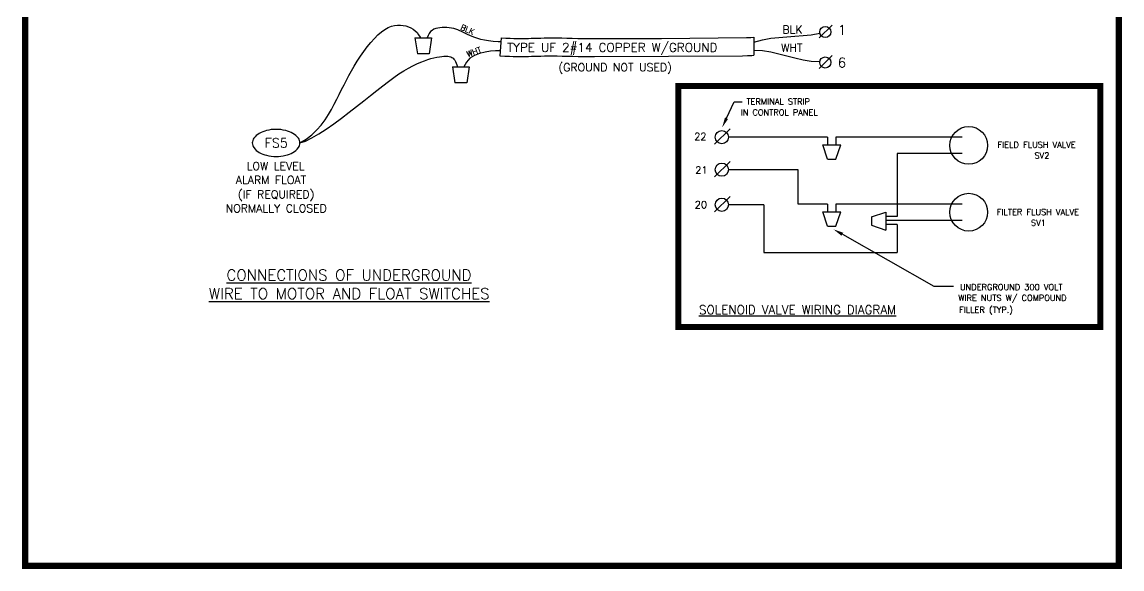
# Model space of a CAD drawing. Extents: x -283 to 170, y -177 to 25.
# Drawn here: x -150.29 to -133.51, y -21.42 to -13.07 of the extents above; entities that cross this region are included whole.
import ezdxf

# ---------------------------------------------------------------- set-up
doc = ezdxf.new("R2010")
doc.units = 0
doc.header["$LTSCALE"] = 0.125
doc.header["$MEASUREMENT"] = 0
doc.layers.get('0').update_dxf_attribs({"linetype": 'CONTINUOUS'})
doc.layers.add('ASHADE', color=7, linetype='CONTINUOUS')
doc.layers.add('TEXT', color=6, linetype='CONTINUOUS')
doc.styles.get("Standard").update_dxf_attribs({"font": 'simplex.shx', "height": 0.08})

msp = doc.modelspace()

# ---------------------------------------------------------------- linework, layer by layer
at = {"color": 7}
for p, q in [((-138.127, -13.315), (-137.932, -13.12)), ((-144.298, -13.314), (-144.26, -13.557)), ((-144.298, -13.314), (-144.043, -13.314)), ((-144.043, -13.314), (-144.081, -13.557)), ((-142.984, -13.313), (-143.004, -13.587)), ((-139.127, -13.304), (-139.127, -13.58)), ((-144.081, -13.557), (-144.26, -13.557)), ((-138.127, -13.781), (-137.932, -13.586)), ((-143.725, -13.758), (-143.687, -14.001)), ((-143.725, -13.758), (-143.471, -13.758)), ((-143.471, -13.758), (-143.508, -14.001)), ((-143.508, -14.001), (-143.687, -14.001)), ((-139.724, -14.939), (-139.489, -14.705)), ((-138, -14.83), (-139.513, -14.83)), ((-138, -14.83), (-138, -14.949)), ((-135.949, -14.83), (-137.875, -14.83)), ((-137.875, -14.83), (-137.875, -14.949)), ((-138.075, -14.949), (-137.799, -14.949)), ((-138, -15.168), (-138.075, -14.949)), ((-137.875, -15.168), (-137.799, -14.949)), ((-135.949, -15.08), (-136.936, -15.08)), ((-136.936, -15.08), (-136.936, -16.038)), ((-139.724, -15.436), (-139.489, -15.201)), ((-138, -15.168), (-137.875, -15.168)), ((-138.451, -15.326), (-139.513, -15.326)), ((-138.451, -15.85), (-138.451, -15.326)), ((-139.724, -15.97), (-139.489, -15.736)), ((-138.975, -15.861), (-139.513, -15.861)), ((-138.975, -15.861), (-138.975, -16.588)), ((-138, -15.85), (-138.451, -15.85)), ((-138, -15.85), (-138, -15.97)), ((-135.949, -15.85), (-137.875, -15.85)), ((-137.875, -15.85), (-137.875, -15.97)), ((-138, -16.189), (-138.075, -15.97)), ((-138.075, -15.97), (-137.799, -15.97)), ((-137.875, -16.189), (-137.799, -15.97)), ((-137.328, -16.047), (-137.109, -15.972)), ((-137.328, -16.047), (-137.328, -16.172)), ((-137.109, -15.972), (-137.109, -16.248)), ((-136.936, -16.038), (-137.109, -16.038)), ((-135.949, -16.101), (-137.109, -16.101)), ((-138, -16.189), (-137.875, -16.189)), ((-137.328, -16.172), (-137.109, -16.248)), ((-136.936, -16.163), (-137.109, -16.163)), ((-136.936, -16.163), (-136.936, -16.588)), ((-137.775, -16.312), (-136.378, -17.102)), ((-138.975, -16.588), (-136.936, -16.588))]:
    msp.add_line(p, q, dxfattribs=at)
at = {"const_width": 0.0962}
msp.add_lwpolyline([(-150.246, -21.371), (-150.246, 0.85), (-133.555, 0.85), (-133.555, -21.371)], close=True, dxfattribs=at)
at = {"color": 7}
for points in [[(-146.053, -14.918), (-145.956, -14.858), (-145.87, -14.792), (-145.795, -14.72), (-145.729, -14.645), (-145.67, -14.566), (-145.618, -14.486), (-145.572, -14.406), (-145.529, -14.327), (-145.49, -14.251), (-145.452, -14.177), (-145.416, -14.104), (-145.38, -14.032), (-145.344, -13.961), (-145.306, -13.89), (-145.267, -13.818), (-145.224, -13.745), (-145.178, -13.67), (-145.129, -13.595), (-145.078, -13.522), (-145.025, -13.451), (-144.971, -13.384), (-144.916, -13.322), (-144.862, -13.267), (-144.808, -13.221), (-144.756, -13.185), (-144.706, -13.157), (-144.657, -13.137), (-144.609, -13.125), (-144.563, -13.12), (-144.519, -13.12), (-144.477, -13.125), (-144.436, -13.133), (-144.397, -13.146), (-144.36, -13.161), (-144.325, -13.181), (-144.294, -13.205), (-144.265, -13.233), (-144.241, -13.267), (-144.22, -13.306), (-144.217, -13.314)], [(-142.988, -13.376), (-143.029, -13.375), (-143.105, -13.369), (-143.174, -13.36), (-143.235, -13.35), (-143.29, -13.338), (-143.34, -13.324), (-143.385, -13.31), (-143.425, -13.294), (-143.461, -13.279), (-143.495, -13.263), (-143.526, -13.248), (-143.556, -13.233), (-143.585, -13.218), (-143.614, -13.205), (-143.643, -13.193), (-143.673, -13.182), (-143.706, -13.173), (-143.74, -13.165), (-143.775, -13.16), (-143.81, -13.156), (-143.846, -13.155), (-143.881, -13.156), (-143.916, -13.159), (-143.949, -13.165), (-143.98, -13.173), (-144.009, -13.184), (-144.036, -13.2), (-144.059, -13.22), (-144.08, -13.246), (-144.097, -13.277), (-144.109, -13.316)], [(-139.127, -13.382), (-138.995, -13.345), (-138.868, -13.321), (-138.744, -13.307), (-138.621, -13.298), (-138.499, -13.291), (-138.375, -13.281), (-138.249, -13.267), (-138.118, -13.242)], [(-142.984, -13.313), (-142.909, -13.317), (-142.845, -13.32), (-142.788, -13.322), (-142.738, -13.324), (-142.692, -13.324), (-142.65, -13.324), (-142.609, -13.323), (-142.567, -13.322), (-142.524, -13.321), (-142.479, -13.32), (-142.43, -13.318), (-142.378, -13.317), (-142.323, -13.316), (-142.263, -13.315), (-142.199, -13.315), (-142.13, -13.315), (-142.056, -13.316), (-141.978, -13.318), (-141.897, -13.32), (-141.814, -13.322), (-141.731, -13.324), (-141.65, -13.325), (-141.571, -13.325), (-140.533, -13.325), (-139.239, -13.31), (-139.173, -13.307), (-139.127, -13.304)], [(-146.053, -14.918), (-145.967, -14.889), (-145.87, -14.842), (-145.764, -14.78), (-145.652, -14.707), (-145.536, -14.626), (-145.418, -14.539), (-145.301, -14.45), (-145.188, -14.361), (-145.08, -14.276), (-144.978, -14.195), (-144.881, -14.119), (-144.789, -14.048), (-144.702, -13.982), (-144.62, -13.921), (-144.542, -13.866), (-144.468, -13.818), (-144.398, -13.776), (-144.332, -13.74), (-144.269, -13.71), (-144.21, -13.684), (-144.154, -13.663), (-144.102, -13.646), (-144.053, -13.631), (-144.007, -13.62), (-143.965, -13.611), (-143.925, -13.603), (-143.889, -13.598), (-143.855, -13.595), (-143.825, -13.595), (-143.798, -13.596), (-143.773, -13.6), (-143.751, -13.606), (-143.733, -13.614), (-143.716, -13.625), (-143.702, -13.638), (-143.689, -13.655), (-143.677, -13.675), (-143.667, -13.699), (-143.657, -13.726), (-143.647, -13.758)], [(-142.998, -13.512), (-143.067, -13.513), (-143.145, -13.519), (-143.228, -13.531), (-143.311, -13.551), (-143.389, -13.582), (-143.458, -13.625), (-143.513, -13.683), (-143.55, -13.758)], [(-143.004, -13.587), (-142.925, -13.592), (-142.857, -13.595), (-142.797, -13.597), (-142.744, -13.598), (-142.696, -13.599), (-142.651, -13.599), (-142.608, -13.598), (-142.565, -13.597), (-142.521, -13.596), (-142.475, -13.595), (-142.426, -13.593), (-142.374, -13.592), (-142.319, -13.591), (-142.259, -13.59), (-142.195, -13.59), (-142.126, -13.59), (-142.051, -13.592), (-141.972, -13.593), (-141.89, -13.595), (-141.807, -13.597), (-141.723, -13.599), (-141.64, -13.6), (-141.559, -13.601), (-139.297, -13.587), (-139.225, -13.585), (-139.157, -13.582), (-139.127, -13.58)], [(-139.127, -13.5), (-138.995, -13.508), (-138.868, -13.528), (-138.744, -13.556), (-138.621, -13.589), (-138.499, -13.621), (-138.375, -13.65), (-138.249, -13.67), (-138.119, -13.677)]]:
    msp.add_lwpolyline(points, dxfattribs=at)
msp.add_lwpolyline([(-146.416, -15.124, 0.05785), (-146.27, -15.107, 0.07151), (-146.159, -15.064, 0.106441), (-146.076, -14.99, 0.158799), (-146.053, -14.918, 0.158799), (-146.076, -14.846, 0.106441), (-146.159, -14.772, 0.07151), (-146.27, -14.728, 0.05785), (-146.416, -14.711, 0.05785), (-146.562, -14.728, 0.07151), (-146.673, -14.772, 0.106441), (-146.756, -14.846, 0.158799), (-146.78, -14.918, 0.158799), (-146.756, -14.99, 0.106441), (-146.673, -15.064, 0.07151), (-146.562, -15.107, 0.05785)], format="xyb", close=True, dxfattribs=at)
for centre, radius in [((-138.036, -13.224), 0.0845), ((-138.036, -13.69), 0.0845), ((-139.614, -14.83), 0.101), ((-135.847, -14.955), 0.288), ((-139.614, -15.326), 0.101), ((-139.614, -15.861), 0.101), ((-135.847, -15.975), 0.288)]:
    msp.add_circle(centre, radius, dxfattribs=at)
msp.add_solid([(-137.787, -16.335), (-137.762, -16.289), (-137.911, -16.235)], dxfattribs=at)
at = {"layer": 'ASHADE', "color": 7, "ltscale": 0.25, "const_width": 0.09}
msp.add_lwpolyline([(-140.278, -14.05), (-133.838, -14.05), (-133.838, -17.728), (-140.278, -17.728)], close=True, dxfattribs=at)
at = {"layer": 'TEXT', "color": 7}
for p, q in [((-139.543, -14.541), (-139.425, -14.289)), ((-139.425, -14.289), (-139.302, -14.289)), ((-136.378, -17.102), (-136.079, -17.102))]:
    msp.add_line(p, q, dxfattribs=at)
msp.add_solid([(-139.519, -14.552), (-139.566, -14.53), (-139.609, -14.682)], dxfattribs=at)

# ---------------------------------------------------------------- texts
at = {"color": 7}
for s, rotation, p in [('BLK', 336.4132, (-143.611, -13.184)), ('WHT', 19.4332, (-143.49, -13.605))]:
    msp.add_text(s, height=0.0853, rotation=rotation, dxfattribs=at).set_placement(p)
at = {"layer": 'TEXT', "color": 7}
for s, height, p in [('BLK', 0.1221, (-138.691, -13.25)), ('1', 0.147, (-137.844, -13.266)), ('TYPE UF 2#14 COPPER W/GROUND', 0.13399, (-142.891, -13.527)), ('WHT', 0.1221, (-138.708, -13.526)), ('(GROUND NOT USED)', 0.1221, (-142.108, -13.825)), ('6', 0.147, (-137.844, -13.766)), ('TERMINAL STRIP', 0.09158, (-139.238, -14.332)), ('IN CONTROL PANEL', 0.09158, (-139.327, -14.498)), ('22', 0.1099, (-140.036, -14.875)), ('FS5', 0.1423, (-146.591, -14.99)), ('FIELD FLUSH VALVE', 0.09158, (-135.406, -14.991)), ('SV2', 0.0916, (-134.843, -15.156)), ('LOW LEVEL', 0.1221, (-146.866, -15.333)), ('21', 0.1099, (-140.02, -15.385)), ('ALARM FLOAT', 0.1221, (-147.031, -15.544)), ('(IF REQUIRED)', 0.1221, (-146.999, -15.764)), ('NORMALLY CLOSED', 0.1221, (-147.186, -15.977)), ('20', 0.1099, (-140.028, -15.916)), ('FILTER FLUSH VALVE', 0.09158, (-135.418, -16.018)), ('SV1', 0.0916, (-134.897, -16.183)), ('%%UCONNECTIONS OF UNDERGROUND', 0.16749, (-147.174, -17.018)), ('UNDERGROUND 300 VOLT', 0.09158, (-135.98, -17.164)), ('%%UWIRE TO MOTOR AND FLOAT SWITCHES', 0.16749, (-147.443, -17.302)), ('WIRE NUTS W/ COMPOUND', 0.09158, (-136.005, -17.329)), ('%%USOLENOID VALVE WIRING DIAGRAM', 0.13399, (-139.963, -17.53)), ('FILLER (TYP.)', 0.09158, (-135.992, -17.509))]:
    msp.add_text(s, height=height, dxfattribs=at).set_placement(p)

doc.saveas('drawing.dxf')
